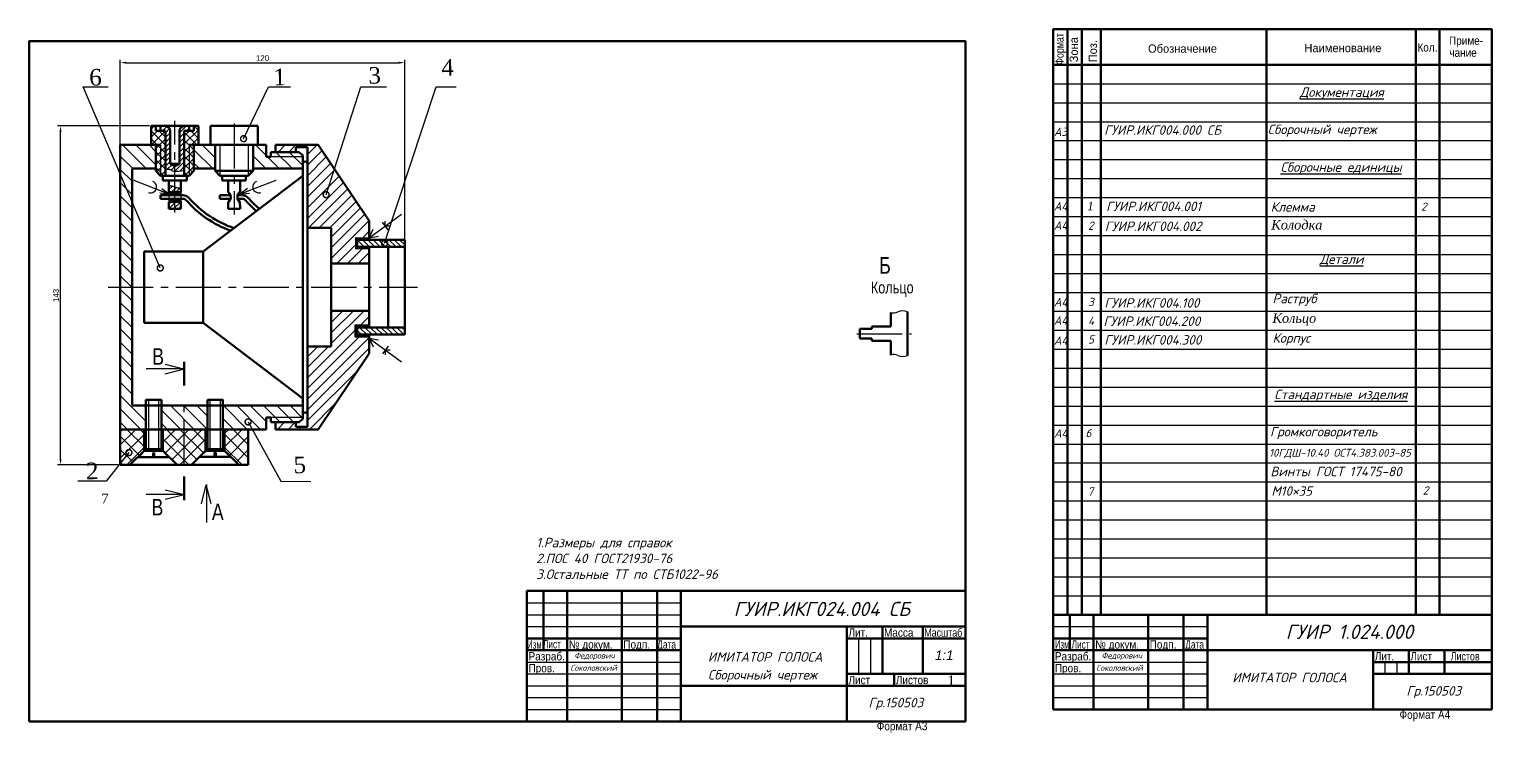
# Model space of a CAD drawing. Header units: millimetres. Extents: x 10 to 1047, y -33 to 635.
# Drawn here: x 430 to 1047, y 10 to 307 of the extents above; entities that cross this region are included whole.
import ezdxf

# ---------------------------------------------------------------- set-up
doc = ezdxf.new("R2010")
doc.units = ezdxf.units.MM
doc.linetypes.add('осевая2', pattern=[28.575, 19.05, -3.175, 3.175, -3.175])
doc.layers.add('4-текст', color=7, linetype='Continuous', true_color=0x00ad00)
doc.styles.add('стиль1', font='times.ttf')
doc.dimstyles.new('ISO-25', dxfattribs={"dimtxt": 2.5, "dimasz": 2.5, "dimexe": 1.25, "dimexo": 0.625, "dimtad": 1, "dimtxsty": 'Standard', "dimcen": 2.5, "dimadec": 0, "dimazin": 0, "dimtfac": 1, "dimtmove": 0, "dimatfit": 3, "dimfxl": 1, "dimarcsym": 0})
doc.dimstyles.get("Standard").update_dxf_attribs({"dimtxt": 5, "dimasz": 5, "dimexe": 2, "dimexo": 0, "dimgap": 1.5, "dimtad": 1, "dimdec": 0, "dimzin": 0, "dimtxsty": 'Standard', "dimcen": 5, "dimadec": 0, "dimazin": 0, "dimtfac": 1, "dimtdec": 0, "dimtofl": 0, "dimtmove": 0, "dimatfit": 3, "dimldrblk": 'DOTSMALL', "dimfxl": 1, "dimtolj": 1, "dimtzin": 0, "dimarcsym": 0})
pattern_1 = [(45, (418.6535, 8.4495), (-2.245064, 2.245064), [])]

# ---------------------------------------------------------------- blocks, each defined once
blk = doc.blocks.new('_DotSmall')
at = {"color": 0, "linetype": 'ByBlock', "const_width": 0.5}
blk.add_lwpolyline([(-0.0625, 0, 1), (0.0625, 0, 1)], format="xyb", close=True, dxfattribs=at)
blk = doc.blocks.new('_Open30')
at = {"color": 0, "linetype": 'ByBlock', "lineweight": -2}
for p, q in [((-1, 0.27), (0, 0)), ((0, 0), (-1, -0.27)), ((0, 0), (-1, 0))]:
    blk.add_line(p, q, dxfattribs=at)
blk = doc.blocks.new('*D10')
at = {"color": 0, "lineweight": -2, "transparency": 16777216}
for p, q in [((468.43, 198.63), (468.43, 293.95)), ((470.93, 292.7), (585.93, 292.7)), ((588.43, 198.63), (588.43, 293.95))]:
    blk.add_line(p, q, dxfattribs=at)
at = {"color": 0, "transparency": 16777216}
for points in [[(470.93, 293.12), (470.93, 292.29), (468.43, 292.7)], [(585.93, 293.12), (585.93, 292.29), (588.43, 292.7)]]:
    blk.add_solid(points, dxfattribs=at)
at = {"layer": 'Defpoints', "color": 0, "transparency": 16777216}
for p in [(588.43, 292.7), (468.43, 198), (588.43, 198)]:
    blk.add_point(p, dxfattribs=at)
at = {"color": 0, "transparency": 16777216, "insert": (528.43, 294.58), "char_height": 2.5, "attachment_point": 5}
blk.add_mtext('120', dxfattribs=at)
blk = doc.blocks.new('*D11')
at = {"color": 0, "lineweight": -2, "transparency": 16777216}
for p, q in [((480.8, 266), (441.95, 266)), ((443.2, 125.5), (443.2, 263.5)), ((467.8, 123), (441.95, 123))]:
    blk.add_line(p, q, dxfattribs=at)
at = {"color": 0, "transparency": 16777216}
for points in [[(442.78, 263.5), (443.62, 263.5), (443.2, 266)], [(442.78, 125.5), (443.62, 125.5), (443.2, 123)]]:
    blk.add_solid(points, dxfattribs=at)
at = {"layer": 'Defpoints', "color": 0, "transparency": 16777216}
for p in [(443.2, 266), (481.43, 266), (468.43, 123)]:
    blk.add_point(p, dxfattribs=at)
at = {"color": 0, "transparency": 16777216, "insert": (441.33, 194.5), "char_height": 2.5, "attachment_point": 5, "rotation": 90}
blk.add_mtext('143', dxfattribs=at)

msp = doc.modelspace()

# ---------------------------------------------------------------- hatches: boundary and pattern name
at = {"lineweight": -3}
h = msp.add_hatch(dxfattribs=at)
h.set_pattern_fill('ANSI37', scale=0.75, style=0)
h.set_pattern_definition([(45, (223.426, 10), (-1.683798, 1.683798), []), (135, (223.426, 10), (-1.683798, -1.683798), [])])
h.paths.add_polyline_path([(487.426, 264), (483.426, 264), (483.426, 266), (481.426, 266), (481.426, 258), (485.426, 258), (485.426, 245), (487.426, 245), (487.426, 250.019)])
h.paths.add_polyline_path([(501.426, 266), (499.426, 266), (499.426, 264), (495.426, 264), (495.426, 250.019), (495.426, 245), (497.426, 245), (497.426, 258), (501.426, 258)])
h.paths.add_polyline_path([(499.426, 258), (497.426, 258), (497.426, 245), (499.426, 247)], flags=16)
h.paths.add_polyline_path([(485.426, 258), (483.426, 258), (483.426, 247), (485.426, 245)])
h = msp.add_hatch(dxfattribs=at)
h.set_pattern_fill('ANSI31', scale=0.45, style=0)
h.set_pattern_definition([(45, (418.6535, 8.4495), (-1.010279, 1.010279), [])])
h.paths.add_polyline_path([(495.426, 264), (497.426, 264), (497.426, 266), (495.426, 266, 0.4142136), (493.426, 264), (493.426, 250), (491.426, 249), (491.426, 246.904, 0.1410985), (494.537, 247.31, -0.1141441), (495.426, 247.408), (495.426, 250.019)])
h.paths.add_polyline_path([(489.426, 264, 0.4142136), (487.426, 266), (485.426, 266), (485.426, 264), (487.426, 264), (487.426, 250.019), (487.426, 247.709, -0.1313833), (490.347, 247.179, 0.0492348), (491.426, 246.904), (491.426, 249), (489.426, 250)])
h = msp.add_hatch(dxfattribs=at)
h.set_pattern_fill('ANSI31', scale=1.25, angle=90, style=0)
h.set_pattern_definition([(135, (223.426, 10), (-2.80633, -2.80633), [])])
h.paths.add_polyline_path([(545.426, 142.5), (545.426, 143), (531.926, 143), (531.926, 141), (543.926, 141)], flags=17)
h.paths.add_polyline_path([(483.426, 258), (468.426, 258), (468.426, 198), (473.426, 198), (473.426, 247.541), (473.426, 248), (483.426, 248)])
h.paths.add_polyline_path([(508.426, 258), (499.426, 258), (499.426, 248), (508.426, 248)])
h.paths.add_polyline_path([(545.426, 251), (545.426, 253), (531.926, 253), (529.926, 253), (529.926, 258), (524.426, 258), (524.426, 248), (545.426, 248)])
h.paths.add_polyline_path([(543.926, 255), (531.926, 255), (531.926, 253), (545.426, 253), (545.426, 253.5)], flags=17)
h.paths.add_polyline_path([(511.746, 148), (511.746, 138), (529.926, 138), (529.926, 143), (531.926, 143), (545.426, 143), (545.426, 143.451), (545.426, 145), (545.426, 148)])
h.paths.add_polyline_path([(505.156, 138), (505.156, 148), (495.426, 148), (495.426, 138)])
h.paths.add_polyline_path([(479.191, 138), (479.191, 148), (473.426, 148), (473.426, 148.459), (473.426, 198), (468.426, 198), (468.426, 138)])
h.paths.add_polyline_path([(485.781, 148), (485.781, 138), (495.426, 138), (495.426, 148)])
h = msp.add_hatch(dxfattribs=at)
h.set_pattern_fill('ANSI31', style=0)
h.set_pattern_definition(pattern_1)
h.paths.add_polyline_path([(573.426, 214), (567.426, 214), (567.426, 219), (573.426, 219), (573.426, 226), (551.926, 258), (533.926, 258), (533.926, 255), (542.426, 255), (542.426, 257), (547.426, 257), (547.426, 251), (547.426, 250.805), (547.426, 223), (557.426, 223), (557.426, 208), (573.426, 208)])
h = msp.add_hatch(dxfattribs=at)
h.set_pattern_fill('ANSI31', scale=0.45, style=0)
h.set_pattern_definition([(45, (223.4261, 10), (-1.010279, 1.010279), [])])
edge = h.paths.add_edge_path()
edge.add_spline(control_points=[(493.926, 239.842), (493.715, 239.856), (493.351, 239.88), (492.771, 239.917), (492.127, 240.007), (491.678, 240.197), (491.426, 240.306)], knot_values=[2.7997176, 2.7997176, 2.7997176, 2.7997176, 3.4341529, 3.8946178, 4.5460184, 5.3661545, 5.3661545, 5.3661545, 5.3661545], degree=3, periodic=0)
edge.add_line((491.426, 240.306), (491.426, 238))
edge.add_line((491.426, 238), (493.926, 238))
edge.add_line((493.926, 238), (493.926, 239.842))
edge = h.paths.add_edge_path()
edge.add_spline(control_points=[(491.426, 240.306), (491.272, 240.373), (490.688, 240.63), (489.82, 240.851), (489.146, 240.694), (488.926, 240.633)], knot_values=[0.2266494, 0.2266494, 0.2266494, 0.2266494, 0.7290439, 2.1206136, 2.7997176, 2.7997176, 2.7997176, 2.7997176], degree=3, periodic=0)
edge.add_line((488.926, 240.633), (488.926, 238))
edge.add_line((488.926, 238), (491.426, 238))
edge.add_line((491.426, 238), (491.426, 240.306))
h.paths.add_polyline_path([(491.426, 234), (488.926, 234), (488.926, 231), (491.426, 231)])
h.paths.add_polyline_path([(493.922, 234), (491.426, 234), (491.426, 231), (493.926, 231)])
h = msp.add_hatch(color=256)
h.dxf.hatch_style = 1
edge = h.paths.add_edge_path()
edge.add_line((491.426, 238), (488.926, 238))
edge.add_ellipse((488.926, 236), major_axis=(-0.074, 2.002), ratio=0.5578222, start_angle=290.824701, end_angle=356.226265, ccw=False)
edge.add_line((489.944, 236.75), (491.426, 236.75))
edge.add_line((491.426, 236.75), (491.426, 238))
edge = h.paths.add_edge_path(flags=16)
edge.add_ellipse((488.926, 236), major_axis=(-0.074, 2.002), ratio=0.5578222, start_angle=290.824701, end_angle=356.226265)
edge.add_line((488.926, 238), (488.926, 237.401))
edge.add_line((488.926, 237.401), (489.242, 237.17))
edge.add_line((489.242, 237.17), (488.926, 237.204))
edge.add_line((488.926, 237.204), (488.926, 236.75))
edge.add_line((488.926, 236.75), (489.944, 236.75))
edge = h.paths.add_edge_path()
edge.add_ellipse((493.926, 236), major_axis=(0.074, 2.002), ratio=0.5578222, start_angle=3.773735, end_angle=69.175299, ccw=False)
edge.add_line((493.926, 238), (491.426, 238))
edge.add_line((491.426, 238), (491.426, 236.75))
edge.add_line((491.426, 236.75), (492.909, 236.75))
edge = h.paths.add_edge_path()
edge.add_ellipse((493.926, 236), major_axis=(0.074, 2.002), ratio=0.5578222, start_angle=3.773735, end_angle=69.175299)
edge.add_line((492.909, 236.75), (493.926, 236.75))
edge.add_line((493.926, 236.75), (493.926, 238))
edge = h.paths.add_edge_path()
edge.add_line((493.926, 235.25), (492.909, 235.25))
edge.add_ellipse((493.926, 236), major_axis=(-0.074, 2.002), ratio=0.5578226, start_angle=110.824675, end_angle=176.002353)
edge.add_ellipse((493.926, 236), major_axis=(-0.074, 2.002), ratio=0.5578226, start_angle=176.002353, end_angle=176.226191)
edge.add_line((493.926, 234), (493.926, 235.25))
h.paths.add_polyline_path([(493.926, 235.25), (492.909, 235.25), (491.426, 235.25), (491.426, 234), (493.926, 234)])
edge = h.paths.add_edge_path()
edge.add_line((491.426, 235.25), (489.944, 235.25))
edge.add_ellipse((488.926, 236), major_axis=(0.074, 2.002), ratio=0.5578226, start_angle=183.773809, end_angle=249.175325, ccw=False)
edge.add_line((488.926, 234), (491.426, 234))
edge.add_line((491.426, 234), (491.426, 235.25))
edge = h.paths.add_edge_path()
edge.add_ellipse((488.926, 236), major_axis=(0.074, 2.002), ratio=0.5578226, start_angle=183.773809, end_angle=249.175325)
edge.add_line((489.944, 235.25), (488.926, 235.25))
edge.add_line((488.926, 235.25), (488.926, 234))
h = msp.add_hatch(color=256)
h.dxf.hatch_style = 1
edge = h.paths.add_edge_path()
edge.add_line((493.926, 235.25), (492.909, 235.25))
edge.add_ellipse((493.926, 236), major_axis=(-0.074, 2.002), ratio=0.5578226, start_angle=110.824675, end_angle=176.002353)
edge.add_ellipse((493.926, 236), major_axis=(-0.074, 2.002), ratio=0.5578226, start_angle=176.002353, end_angle=176.226191)
edge.add_line((493.926, 234), (493.926, 235.25))
h = msp.add_hatch(color=256)
h.set_gradient(color2=(0, 0, 0), tint=1)
edge = h.paths.add_edge_path()
edge.add_line((513.926, 236.75), (514.944, 236.75))
edge.add_ellipse((513.926, 236), major_axis=(-0.074, 2.002), ratio=0.5578222, start_angle=290.818784, end_angle=356.226265)
edge.add_line((513.926, 238), (513.926, 236.75))
edge = h.paths.add_edge_path()
edge.add_ellipse((518.926, 236), major_axis=(0.074, 2.002), ratio=0.5578222, start_angle=3.773735, end_angle=69.185098)
edge.add_line((517.909, 236.75), (518.925, 236.75))
edge.add_line((518.925, 236.75), (518.926, 238))
edge = h.paths.add_edge_path()
edge.add_line((518.923, 235.25), (517.909, 235.25))
edge.add_ellipse((518.926, 236), major_axis=(-0.074, 2.002), ratio=0.5578226, start_angle=110.824675, end_angle=176.002353)
edge.add_line((518.922, 234), (518.923, 235.25))
edge = h.paths.add_edge_path()
edge.add_ellipse((513.926, 236), major_axis=(0.074, 2.002), ratio=0.5578226, start_angle=183.773809, end_angle=249.175325)
edge.add_line((514.944, 235.25), (513.926, 235.25))
edge.add_line((513.926, 235.25), (513.926, 234))
h = msp.add_hatch(color=256)
h.set_gradient(color2=(0, 0, 0), tint=1)
h.paths.add_polyline_path([(567.426, 218.992), (567.426, 213.992), (573.426, 213.992), (573.426, 214.992), (568.426, 214.992), (568.426, 217.993), (573.426, 217.993), (573.426, 218.492), (573.426, 218.992)])
h = msp.add_hatch(dxfattribs=at)
h.set_pattern_fill('ANSI31', scale=0.5, angle=90, style=0)
h.set_pattern_definition([(135, (418.6535, 8.4495), (-1.122532, -1.122532), [])])
h.paths.add_polyline_path([(568.426, 218), (568.426, 215), (573.426, 215), (588.426, 215), (588.426, 218)])
h.paths.add_polyline_path([(573.426, 181), (568.426, 181), (568.426, 178), (573.426, 178), (588.426, 178), (588.426, 181)])
h = msp.add_hatch(dxfattribs=at)
h.set_pattern_fill('ANSI31', style=0)
h.set_pattern_definition(pattern_1)
h.paths.add_polyline_path([(573.426, 177.02), (567.426, 177.02), (567.426, 182), (573.426, 182), (573.426, 188), (557.426, 188), (557.426, 173), (547.426, 173), (547.426, 139), (542.426, 139), (542.426, 141), (533.926, 141), (533.926, 138), (551.926, 138), (573.426, 170)])
h = msp.add_hatch(color=256)
h.set_gradient(color2=(0, 0, 0), tint=1)
h.paths.add_polyline_path([(567.426, 182.02), (567.426, 177.02), (573.426, 177.02), (573.426, 178.02), (568.426, 178.02), (568.426, 181.021), (573.426, 181.021), (573.426, 181.52), (573.426, 182.02)])
h = msp.add_hatch(dxfattribs=at)
h.set_pattern_fill('ANSI37', scale=1.25, style=0)
h.set_pattern_definition([(45, (223.264, 9.814), (-2.80633, 2.80633), []), (135, (223.264, 9.814), (-2.80633, -2.80633), [])])
h.paths.add_polyline_path([(478.426, 129.262), (478.426, 138), (468.426, 138), (468.426, 123), (472.426, 123)])
h.paths.add_polyline_path([(492.426, 123), (498.426, 123), (504.426, 129), (504.426, 138), (495.426, 138), (486.426, 138), (486.426, 129.262)])
h.paths.add_polyline_path([(522.426, 138), (512.426, 138), (512.426, 129), (518.426, 123), (522.426, 123)])
h = msp.add_hatch(color=256)
h.paths.add_polyline_path([(482.222, 128.138), (482.222, 126.282), (482.486, 126.282), (482.486, 128.138)])
h.paths.add_polyline_path([(482.486, 128.138), (482.486, 126.282), (482.749, 126.282), (482.749, 128.138)])
h = msp.add_hatch(color=256)
h.paths.add_polyline_path([(508.187, 128.217), (508.187, 126.361), (508.451, 126.361), (508.451, 128.217)])
h.paths.add_polyline_path([(508.451, 128.217), (508.451, 126.361), (508.714, 126.361), (508.714, 128.217)])

# ---------------------------------------------------------------- linework, layer by layer
at = {"color": 7, "linetype": 'Continuous'}
for p, q in [((862.1, 306.804), (862.1, 291.804)), ((882.1, 306.804), (952.1, 306.804)), ((1015.1, 306.804), (1025.1, 306.804)), ((862.1, 49.804), (927.1, 49.804)), ((862.1, 44.804), (927.1, 44.804)), ((997.1, 44.804), (997.1, 39.804)), ((862.1, 19.804), (1047.1, 19.804))]:
    msp.add_line(p, q, dxfattribs=at)
at = {"color": 7, "linetype": 'Continuous', "lineweight": 60}
for p, q in [((868.1, 306.804), (868.1, 59.804)), ((874.1, 59.804), (874.1, 306.804)), ((882.1, 306.804), (882.1, 59.804)), ((952.1, 306.804), (952.1, 59.804)), ((1015.1, 59.804), (1015.1, 306.804)), ((1025.1, 306.804), (1025.1, 59.804)), ((862.1, 291.804), (1047.1, 291.804)), ((1047.1, 59.804), (862.1, 59.804)), ((869.1, 59.804), (869.1, 44.804)), ((879.1, 19.804), (879.1, 59.804)), ((902.1, 59.804), (902.1, 19.804)), ((917.1, 19.804), (917.1, 59.804)), ((927.1, 59.804), (927.1, 19.804)), ((862.1, 49.804), (927.1, 49.804)), ((862.1, 44.804), (927.1, 44.804)), ((927.1, 44.804), (1047.1, 44.804)), ((997.1, 19.804), (997.1, 44.804)), ((1012.1, 44.804), (1012.1, 34.804)), ((1027.1, 34.804), (1027.1, 44.804)), ((997.1, 39.804), (1047.1, 39.804)), ((997.1, 34.804), (1047.1, 34.804)), ((997.1, 19.804), (1047.1, 19.804))]:
    msp.add_line(p, q, dxfattribs=at)
at = {"color": 7, "linetype": 'Continuous', "lineweight": -3}
for p, q in [((862.1, 283.804), (1047.1, 283.804)), ((862.1, 275.804), (1047.1, 275.804)), ((862.1, 267.804), (1047.1, 267.804)), ((862.1, 259.804), (1047.1, 259.804)), ((862.1, 251.804), (1047.1, 251.804)), ((862.1, 243.804), (1047.1, 243.804)), ((862.1, 235.804), (1047.1, 235.804)), ((862.1, 227.804), (1047.1, 227.804)), ((862.1, 219.804), (1047.1, 219.804)), ((862.1, 211.804), (1047.1, 211.804)), ((862.1, 203.804), (1047.1, 203.804)), ((862.1, 195.804), (1047.1, 195.804)), ((862.1, 187.804), (1047.1, 187.804)), ((862.1, 179.804), (1047.1, 179.804)), ((862.1, 171.804), (1047.1, 171.804)), ((862.1, 163.804), (1047.1, 163.804)), ((862.1, 155.804), (1047.1, 155.804)), ((862.1, 147.804), (1047.1, 147.804)), ((862.1, 139.804), (1047.1, 139.804)), ((862.1, 131.804), (1047.1, 131.804)), ((862.1, 123.804), (1047.1, 123.804)), ((862.1, 115.804), (1047.1, 115.804)), ((862.1, 107.804), (1047.1, 107.804)), ((862.1, 99.804), (1047.1, 99.804)), ((862.1, 91.804), (1047.1, 91.804)), ((862.1, 83.804), (1047.1, 83.804)), ((862.1, 75.804), (1047.1, 75.804)), ((862.1, 67.804), (1047.1, 67.804)), ((862.1, 54.804), (927.1, 54.804)), ((862.1, 39.804), (927.1, 39.804)), ((1002.1, 34.804), (1002.1, 39.804)), ((1007.1, 39.804), (1007.1, 34.804)), ((862.1, 34.804), (927.1, 34.804)), ((862.1, 29.804), (927.1, 29.804)), ((862.1, 24.804), (927.1, 24.804))]:
    msp.add_line(p, q, dxfattribs=at)
at = {"color": 7, "lineweight": 60}
for p, q in [((481.426, 266), (481.426, 258)), ((491.426, 266), (481.426, 266)), ((483.426, 266), (483.426, 264)), ((485.426, 266), (485.426, 264)), ((491.426, 266), (501.426, 266)), ((495.426, 266), (493.426, 266)), ((497.426, 266), (495.426, 266)), ((499.426, 266), (497.426, 266)), ((497.426, 266), (497.426, 264)), ((501.426, 266), (499.426, 266)), ((499.426, 266), (499.426, 264)), ((499.426, 266), (499.426, 264)), ((501.426, 266), (501.426, 258)), ((506.426, 266), (506.426, 258)), ((516.426, 266), (506.426, 266)), ((516.426, 266), (526.426, 266)), ((526.426, 266), (526.426, 258)), ((483.426, 264), (487.426, 264)), ((487.426, 264), (487.426, 250.019)), ((489.426, 264), (489.426, 250)), ((493.426, 264), (493.426, 250)), ((495.426, 264), (495.426, 250.019)), ((499.426, 264), (495.426, 264)), ((468.426, 198), (468.426, 258)), ((485.426, 258), (468.426, 258)), ((483.426, 247), (483.426, 258)), ((497.426, 258), (510.426, 258)), ((499.426, 247), (499.426, 258)), ((508.426, 247), (508.426, 258)), ((510.426, 258), (516.426, 258)), ((529.926, 258), (516.426, 258)), ((524.426, 247), (524.426, 258)), ((529.926, 253), (529.926, 258)), ((543.926, 255), (531.926, 255)), ((531.926, 255), (531.926, 253)), ((531.926, 255), (533.926, 255)), ((533.926, 255), (533.926, 258)), ((533.926, 258), (551.926, 258)), ((547.426, 257), (542.426, 257)), ((542.426, 257), (542.426, 255)), ((543.926, 255), (545.426, 253.5)), ((545.426, 253), (545.426, 253.5)), ((547.426, 198), (547.426, 257)), ((551.926, 258), (573.426, 226)), ((473.426, 248), (483.426, 248)), ((473.426, 198), (473.426, 247.541)), ((483.426, 247), (485.426, 245)), ((487.426, 250.019), (487.426, 245)), ((491.426, 250), (489.426, 250)), ((489.426, 250), (491.426, 249)), ((491.426, 250), (493.426, 250)), ((493.426, 250), (491.426, 249)), ((495.426, 250.019), (495.426, 245)), ((499.426, 247), (497.426, 245)), ((508.426, 248), (499.426, 248)), ((508.426, 247), (510.426, 245)), ((508.426, 247), (524.426, 247)), ((524.426, 247), (522.426, 245)), ((524.426, 248), (545.426, 248)), ((531.926, 253), (529.926, 253)), ((545.426, 251), (545.426, 253)), ((545.426, 248), (545.426, 251)), ((545.426, 244), (545.426, 248)), ((485.426, 245), (491.426, 245)), ((486.426, 243), (486.426, 245)), ((491.426, 243), (486.426, 243)), ((487.426, 243), (491.426, 243)), ((488.926, 243), (488.926, 238)), ((491.426, 243), (488.926, 243)), ((497.426, 245), (491.426, 245)), ((495.426, 243), (491.426, 243)), ((491.426, 243), (493.926, 243)), ((491.426, 243), (493.926, 243)), ((491.426, 243), (496.426, 243)), ((493.926, 243), (493.926, 238)), ((496.426, 243), (496.426, 245)), ((503.426, 213), (545.426, 245)), ((510.426, 245), (516.426, 245)), ((511.426, 243), (511.426, 245)), ((516.426, 243), (511.426, 243)), ((513.926, 243), (513.926, 238)), ((516.426, 243), (513.926, 243)), ((522.426, 245), (516.426, 245)), ((516.426, 243), (521.426, 243)), ((516.426, 243), (518.926, 243)), ((516.426, 243), (518.926, 243)), ((518.926, 243), (518.926, 238)), ((521.426, 243), (521.426, 245)), ((545.426, 198), (545.426, 244)), ((545.426, 198), (545.426, 244)), ((545.426, 198), (545.426, 243.541)), ((485.426, 236.75), (494.844, 236.75)), ((485.426, 236.75), (485.426, 235.25)), ((485.426, 235.25), (494.81, 235.25)), ((488.926, 238), (491.426, 238)), ((493.926, 238), (491.426, 238)), ((510.426, 236.75), (514.944, 236.75)), ((510.426, 236.75), (510.426, 235.25)), ((510.426, 235.25), (514.944, 235.25)), ((517.909, 236.75), (519.844, 236.75)), ((517.909, 235.25), (519.81, 235.25)), ((488.926, 234), (491.426, 234)), ((488.926, 234), (488.926, 231)), ((488.926, 231), (491.426, 231)), ((493.926, 234), (491.426, 234)), ((493.926, 231), (491.426, 231)), ((493.922, 234), (493.926, 231)), ((513.926, 234), (513.926, 231)), ((513.926, 231), (516.426, 231)), ((518.926, 231), (516.426, 231)), ((518.922, 234), (518.926, 231)), ((557.426, 223), (547.426, 223)), ((557.426, 198), (557.426, 223)), ((557.426, 198), (557.426, 223)), ((573.426, 226), (573.426, 218)), ((568.426, 218), (568.426, 215)), ((568.426, 218), (588.426, 218)), ((588.426, 215), (588.426, 218)), ((478.426, 198), (478.426, 213)), ((503.426, 213), (478.426, 213)), ((503.426, 198), (503.426, 213)), ((568.426, 215), (588.426, 215)), ((573.426, 198), (573.426, 215)), ((581.426, 198), (581.426, 215)), ((588.426, 198), (588.426, 215)), ((588.426, 198), (588.426, 215)), ((557.426, 198), (557.426, 208)), ((557.426, 208), (573.426, 208)), ((468.426, 198), (468.426, 138)), ((473.426, 198), (473.426, 148.459)), ((478.426, 198), (478.426, 183)), ((503.426, 198), (503.426, 183)), ((545.426, 198), (545.426, 152)), ((547.426, 198), (547.426, 145.195)), ((557.426, 198), (557.426, 173)), ((573.426, 198), (573.426, 181)), ((581.426, 198), (581.426, 181)), ((588.426, 198), (588.426, 181)), ((573.426, 188), (557.426, 188)), ((793.567, 181.361), (793.567, 187.361)), ((800.567, 187.538), (800.567, 178.361)), ((503.426, 183), (478.426, 183)), ((503.426, 183), (545.426, 151)), ((568.426, 181), (588.426, 181)), ((568.426, 178), (568.426, 181)), ((568.426, 178), (568.426, 181)), ((588.426, 181), (588.426, 178)), ((780.533, 178.361), (780.533, 180.361)), ((780.533, 178.361), (780.533, 180.361)), ((780.533, 180.361), (785.533, 180.361)), ((785.533, 180.361), (785.533, 181.361)), ((785.567, 181.361), (793.567, 181.361)), ((557.426, 173), (547.426, 173)), ((547.426, 173), (547.426, 139)), ((588.426, 178), (568.426, 178)), ((573.426, 178), (568.426, 178)), ((573.426, 170), (573.426, 178)), ((780.533, 178.361), (780.533, 176.361)), ((780.533, 178.361), (780.533, 176.361)), ((780.533, 176.361), (785.533, 176.361)), ((785.533, 176.361), (785.533, 175.361)), ((785.567, 175.361), (793.567, 175.361)), ((793.567, 175.361), (793.567, 169.361)), ((800.567, 169.183), (800.567, 178.361)), ((551.926, 138), (573.426, 170)), ((545.426, 152.459), (545.426, 148.459)), ((545.426, 148), (545.426, 148.459)), ((545.426, 148), (473.426, 148)), ((529.926, 143), (529.926, 138)), ((529.926, 143), (531.926, 143)), ((531.926, 141), (531.926, 143)), ((543.926, 141), (545.426, 142.5)), ((545.426, 148), (545.426, 145)), ((545.426, 145), (545.426, 143)), ((545.426, 143.451), (545.426, 142.5)), ((468.426, 138), (468.426, 123)), ((468.426, 138), (529.926, 138)), ((478.426, 138), (478.426, 129)), ((486.426, 138), (486.426, 129)), ((504.426, 138), (504.426, 129)), ((512.426, 138), (512.426, 129)), ((522.426, 123), (522.426, 138)), ((543.926, 141), (531.926, 141)), ((542.426, 141), (533.926, 141)), ((533.926, 141), (533.926, 138)), ((533.926, 138), (551.926, 138)), ((542.426, 139), (542.426, 141)), ((542.426, 139), (542.426, 141)), ((547.426, 139), (542.426, 139)), ((501.874, 126.361), (505.156, 129.656)), ((505.156, 129.656), (511.746, 129.656)), ((515.027, 126.361), (511.746, 129.656)), ((472.426, 123), (478.426, 129)), ((475.909, 126.282), (479.191, 129.577)), ((482.486, 126.282), (475.909, 126.282)), ((478.426, 129), (486.426, 129)), ((479.191, 129.577), (485.781, 129.577)), ((489.062, 126.282), (482.486, 126.282)), ((489.062, 126.282), (485.781, 129.577)), ((492.426, 123), (486.426, 129)), ((498.426, 123), (504.426, 129)), ((508.451, 126.361), (501.874, 126.361)), ((512.426, 129), (504.426, 129)), ((515.027, 126.361), (508.451, 126.361)), ((518.426, 123), (512.426, 129)), ((522.426, 123), (468.426, 123))]:
    msp.add_line(p, q, dxfattribs=at)
at = {"color": 7, "linetype": 'осевая2', "lineweight": -3}
for p, q in [((491.426, 229.554), (491.426, 268.16)), ((516.426, 267.043), (516.426, 228.632)), ((463.283, 198), (593.793, 198)), ((779.217, 178.361), (802.235, 178.361)), ((495.426, 123), (495.426, 150.693))]:
    msp.add_line(p, q, dxfattribs=at)
at = {"color": 7, "lineweight": -3}
for p, q in [((485.426, 258), (485.426, 245)), ((497.426, 258), (497.426, 245)), ((510.426, 258), (510.426, 245)), ((522.426, 258), (522.426, 245)), ((545.426, 253), (531.926, 253)), ((495.388, 163.492), (479.388, 163.492)), ((495.388, 163.492), (487.388, 163.492)), ((487.388, 161.492), (495.438, 163.485)), ((487.393, 165.472), (495.438, 163.459)), ((545.426, 143), (531.926, 143)), ((487.322, 112.514), (495.322, 110.514)), ((502.691, 106.571), (504.691, 114.571)), ((506.691, 106.571), (504.691, 114.571)), ((504.853, 114.757), (504.853, 98.757)), ((495.322, 110.514), (479.322, 110.514)), ((495.322, 110.514), (487.322, 110.514)), ((487.322, 108.514), (495.322, 110.514))]:
    msp.add_line(p, q, dxfattribs=at)
at = {"color": 7}
for p, q in [((473.426, 247.541), (473.426, 248)), ((545.426, 244), (545.426, 248)), ((545.426, 243.541), (545.426, 247.541)), ((478.426, 198), (478.426, 213)), ((573.426, 208), (573.426, 215)), ((557.426, 188), (557.426, 173)), ((557.426, 188), (557.426, 173)), ((573.426, 178), (573.426, 170)), ((551.926, 138), (573.426, 170)), ((473.426, 148), (473.426, 148.459)), ((482.426, 148), (480.926, 148)), ((547.426, 145), (547.426, 139)), ((533.926, 141), (533.926, 138)), ((533.926, 138), (551.926, 138)), ((547.426, 139), (542.426, 139)), ((482.426, 123), (473.426, 123)), ((486.426, 123), (492.426, 123)), ((504.426, 123), (498.426, 123)), ((508.426, 123), (517.426, 123))]:
    msp.add_line(p, q, dxfattribs=at)
for p, q in [((488.926, 238), (488.926, 234)), ((493.926, 238), (493.926, 234)), ((573.438, 218.855), (575.164, 222.464)), ((581.413, 222.233), (579.045, 225.457)), ((580.229, 223.845), (580.229, 225.845)), ((580.229, 223.845), (582.229, 223.845)), ((573.426, 218), (573.426, 218.5)), ((573.438, 218.855), (577.377, 219.553)), ((573.426, 182), (567.426, 182)), ((567.426, 182), (567.426, 177.02)), ((573.426, 181), (573.426, 182)), ((567.426, 177.02), (573.426, 177.02)), ((573.438, 176.472), (575.164, 172.863)), ((573.438, 176.472), (577.377, 175.774)), ((581.413, 173.094), (579.045, 169.87)), ((580.229, 171.482), (580.229, 169.482)), ((580.229, 171.482), (582.229, 171.482)), ((775, 54.804), (775, 49.804))]:
    msp.add_line(p, q)
at = {"lineweight": 60}
for p, q in [((573.422, 218.001), (568.422, 218.001)), ((568.426, 218), (568.426, 215)), ((568.426, 215), (573.426, 215)), ((479.191, 150.5), (479.191, 129.577)), ((479.191, 150.5), (485.781, 150.5)), ((485.781, 129.577), (485.781, 150.5)), ((505.156, 150.5), (505.156, 129.656)), ((505.167, 150.5), (511.757, 150.5)), ((511.746, 129.656), (511.746, 150.5)), ((482.749, 128.138), (482.222, 128.138)), ((482.222, 128.138), (482.222, 126.282)), ((482.749, 128.138), (482.749, 126.282)), ((508.714, 128.217), (508.187, 128.217)), ((508.187, 128.217), (508.187, 126.361)), ((508.714, 128.217), (508.714, 126.361)), ((825, 69.804), (640, 69.804)), ((640, 14.804), (640, 69.804)), ((647, 69.804), (647, 44.804)), ((657, 14.804), (657, 69.804)), ((680, 69.804), (680, 14.804)), ((695, 14.804), (695, 69.804)), ((705, 69.804), (705, 14.804)), ((640, 49.804), (705, 49.804)), ((705, 54.804), (825, 54.804)), ((775, 14.804), (775, 54.804)), ((775, 49.804), (825, 49.804)), ((790, 54.804), (790, 34.804)), ((807, 34.804), (807, 54.804)), ((640, 44.804), (705, 44.804)), ((775, 34.804), (825, 34.804)), ((795, 29.804), (795, 34.804)), ((705, 29.804), (825, 29.804))]:
    msp.add_line(p, q, dxfattribs=at)
at = {"color": 7, "lineweight": 100}
for p, q in [((495.386, 166.485), (495.386, 156.485)), ((495.339, 108.09), (495.339, 118.09))]:
    msp.add_line(p, q, dxfattribs=at)
at = {"lineweight": -3}
for p, q in [((480.289, 150.5), (480.289, 129.577)), ((484.682, 129.577), (484.682, 150.5)), ((506.254, 150.5), (506.254, 129.656)), ((510.647, 129.656), (510.647, 150.5)), ((640, 64.804), (705, 64.804)), ((640, 59.804), (705, 59.804)), ((640, 54.804), (705, 54.804)), ((780, 34.804), (780, 49.804)), ((785, 49.804), (785, 34.804)), ((640, 39.804), (705, 39.804)), ((640, 34.804), (705, 34.804)), ((640, 29.804), (705, 29.804)), ((640, 24.804), (705, 24.804)), ((640, 19.804), (705, 19.804))]:
    msp.add_line(p, q, dxfattribs=at)
at = {"color": 7, "linetype": 'Continuous', "lineweight": 60}
msp.add_lwpolyline([(862.1, 19.804), (1047.1, 19.804), (1047.1, 306.804), (862.1, 306.804)], close=True, dxfattribs=at)
at = {"lineweight": 60}
msp.add_lwpolyline([(430, 14.804), (825, 14.804), (825, 301.804), (430, 301.804)], close=True, dxfattribs=at)
at = {"linetype": 'ByBlock'}
for points in [[(488.589, 237.422), (473.823, 243.117)], [(519.447, 237.449), (534.214, 243.143)]]:
    msp.add_lwpolyline(points, dxfattribs=at)
at = {"linetype": 'ByBlock', "lineweight": -2}
for points in [[(573.438, 218.855), (587.02, 228.835)], [(573.438, 176.472), (587.02, 166.492)]]:
    msp.add_lwpolyline(points, dxfattribs=at)
at = {"color": 7, "lineweight": 60}
for centre, radius, start, end in [((487.426, 264), 2, 0, 90), ((495.426, 264), 2, 90, 180), ((546.426, 250.005), 1, 0, 180), ((494.758, 233.023), 2.227, 45.526775, 88.677403), ((494.758, 233.023), 3.727, 45.526775, 88.677403), ((530.301, 264.174), 45.041, 221.020591, 250.133164), ((530.331, 264.236), 43.609, 220.900494, 251.404168), ((519.758, 233.023), 2.227, 45.526775, 88.677403), ((519.758, 233.023), 3.727, 45.526775, 88.677403), ((555.301, 264.174), 45.041, 221.020591, 229.177501), ((555.331, 264.236), 43.609, 220.900494, 229.614432), ((546.426, 145.995), 1, 180, 360)]:
    msp.add_arc(centre, radius, start, end, dxfattribs=at)
for centre, start, end in [((481.206, 240.269), 248.873792, 69.085134), ((526.831, 240.296), 110.914866, 291.126208)]:
    msp.add_arc(centre, 2.5, start, end)
at = {"color": 7, "lineweight": 25}
for centre, radius, start, end in [((794.774, 191.382), 4.199, 253.284899, 293.72245), ((798.515, 183.079), 4.909, 65.293949, 114.706051), ((794.774, 165.339), 4.199, 66.27755, 106.715101), ((798.515, 173.643), 4.909, 245.293949, 294.706051)]:
    msp.add_arc(centre, radius, start, end, dxfattribs=at)
at = {"color": 7, "lineweight": 60, "extrusion": (0, 0, -1)}
for centre, major_axis, ratio, start_param, end_param in [((488.926, 236), (-0.074, 2.002), 0.5578222, 0.0658641, 1.2073367), ((488.926, 236), (0.074, 2.002), 0.5578226, 1.9342555, 3.0757273), ((513.926, 236), (-0.074, 2.002), 0.5578222, 0.0658641, 1.5913178), ((513.926, 236), (0.074, 2.002), 0.5578226, 1.5502744, 3.0757273)]:
    msp.add_ellipse(centre, major_axis=major_axis, ratio=ratio, start_param=start_param, end_param=end_param, dxfattribs=at)
at = {"color": 7, "lineweight": 60}
for centre, major_axis, ratio, start_param, end_param in [((493.926, 236), (0.074, 2.002), 0.5578222, 0.0658641, 1.2073367), ((493.926, 236), (-0.074, 2.002), 0.5578226, 1.9342555, 3.0757273), ((518.926, 236), (0.074, 2.002), 0.5578222, 0.0658641, 1.5913178), ((518.926, 236), (-0.074, 2.002), 0.5578226, 1.5502744, 3.0757273)]:
    msp.add_ellipse(centre, major_axis=major_axis, ratio=ratio, start_param=start_param, end_param=end_param, dxfattribs=at)
at = {"color": 7, "lineweight": -3}
for points in [[(487.291, 247.677), (488.594, 247.781), (489.602, 247.625), (490.054, 247.191), (490.818, 246.913), (491.86, 246.879), (493.615, 247), (494.745, 247.174), (495.509, 247.156)], [(488.706, 240.57), (489.591, 240.761), (490.958, 240.503), (492.191, 240.023), (492.834, 239.918), (493.293, 239.884), (494.117, 239.829)]]:
    msp.add_spline(points, degree=3, dxfattribs=at)
msp.add_solid([(572.561, 177.084), (572.434, 177.215), (572.597, 177.133)])

# ---------------------------------------------------------------- block references
at = {"lineweight": -2, "yscale": 4, "zscale": 4}
for p, xscale, rotation in [((489.242, 237.17), 4, 338.9116694524841), ((518.794, 237.197), -4, 21.08833054751594)]:
    msp.add_blockref('_Open30', p, dxfattribs=dict(at, xscale=xscale, rotation=rotation))

# ---------------------------------------------------------------- texts
at = {"color": 7, "linetype": 'Continuous', "width": 0.8}
msp.add_text('Формат', height=3.5, rotation=90, dxfattribs=at).set_placement((866.481, 291.804))
at = {"color": 7, "linetype": 'Continuous'}
for s, p in [('Зона', (872.481, 292.846)), ('Поз.', (880.481, 292.846))]:
    msp.add_text(s, height=3.5, rotation=90, dxfattribs=at).set_placement(p)
for s, width, p in [('Приме-', 0.9, (1029.081, 300.242)), ('Кол.', 0.9, (1015.772, 297.395)), ('чание', 0.9, (1029.212, 295.18)), ('Изм.', 0.7, (862.772, 45.506)), ('Разраб.', 0.9, (862.772, 40.506)), ('Лист', 0.75, (869.772, 45.506)), ('№ докум.', 0.9, (879.772, 45.506)), ('Подп.', 0.9, (902.772, 45.506)), ('Дата', 0.75, (917.772, 45.506)), ('Лит.', 0.9, (997.772, 40.506)), ('Лист', 0.9, (1012.772, 40.506)), ('Листов', 0.8, (1029.772, 40.506)), ('Пров.', 0.9, (862.772, 35.506)), ('Формат А4', 0.9, (1008.173, 15.882))]:
    msp.add_text(s, height=3.5, dxfattribs=dict(at, width=width)).set_placement(p)
for s, p in [('Обозначение', (902.065, 296.899)), ('Наименование', (968.048, 297.135))]:
    msp.add_text(s, height=3.5, dxfattribs=at).set_placement(p)
at = {"style": 'стиль1'}
for s, p in [('6', (455.357, 283.008)), ('1', (533.037, 283.148)), ('3', (573.174, 283.823)), ('4', (603.917, 287.149)), ('2', (453.983, 116.927)), ('5', (541.575, 119.462))]:
    msp.add_text(s, height=7, rotation=1, dxfattribs=at).set_placement(p)
at = {"color": 7, "lineweight": -3, "width": 0.8}
for s, height, p in [('Б', 7, (788.619, 203.685)), ('Кольцо', 5, (785.119, 195.352)), ('В', 7, (481.886, 165.242)), ('В', 7, (481.571, 101.677)), ('А', 7, (507.042, 99.688))]:
    msp.add_text(s, height=height, dxfattribs=at).set_placement(p)
at = {"style": 'стиль1'}
msp.add_text('7', height=4, dxfattribs=at).set_placement((460.435, 106.83))
at = {"lineweight": -3, "width": 0.9}
msp.add_text('Формат А3', height=3.5, dxfattribs=at).set_placement((787.603, 11.05))
at = {"style": 'стиль1'}
for s, width, gutter_width, heights, insert, char_height, attachment_point in [('\\pxqc;{\\fISOCPEUR|b0|i1|c204|p34;\\LДокументация}', 63, 20, [0], (952.328, 282.274), 4, 1), ('{\\fISOCPEUR|b0|i1|c204|p34;ГУИР.ИКГ004.000 СБ}', 70, 20, [6.713], (883.564, 266.266), 4, 1), ('\\pxqj;{\\fISOCPEUR|b0|i1|c204|p34;Сборочный чертеж}', 63, 20, [0], (952.583, 266.568), 4, 1), ('\\pxqc;{\\fISOCPEUR|b0|i1|c204|p34;\\LСборочные единицы}', 63, 20, [0], (952.034, 250.636), 4, 1), ('{\\fTimes New Roman|b0|i1|c204|p18;1}', 6, 20, [0], (876.465, 233.964), 3.5, 1), ('{\\fISOCPEUR|b0|i1|c204|p34;ГУИР.ИКГ004.001}', 70, 20, [0], (884.367, 234.084), 4, 1), ('{\\fISOCPEUR|b0|i1|c204|p34;Клемма}', 63, 20, [0], (953.814, 233.845), 4, 1), ('{\\fISOCPEUR|b0|i1|c204|p34;2}', 6, 20, [0], (1017.255, 233.708), 3.5, 1), ('{\\fISOCPEUR|b0|i1|c204|p34;2}', 6, 20, [0], (876.727, 225.676), 3.5, 1), ('{\\fISOCPEUR|b0|i1|c204|p34;ГУИР.ИКГ004.002 }', 70, 20, [0], (883.816, 225.676), 4, 1), ('{\\fTimes New Roman|b0|i1|c204|p18;Колодка}', 63, 20, [0], (954.064, 226.309), 4, 1), ('\\pxqc;{\\fISOCPEUR|b0|i1|c204|p34;\\LДетали}', 63, 20, [0], (952.256, 211.804), 4, 1), ('{\\fISOCPEUR|b0|i1|c204|p34;3}', 6, 20, [0], (876.727, 193.492), 3.5, 1), ('{\\fISOCPEUR|b0|i1|c204|p34;ГУИР.ИКГ004.100 }', 70, 20, [0], (883.633, 193.344), 4, 1), ('{\\fISOCPEUR|b0|i1|c204|p34;Раструб}', 63, 20, [0], (954.566, 195.197), 4, 1), ('{\\fISOCPEUR|b0|i1|c204|p34;4}', 6, 20, [0], (876.727, 185.516), 3.5, 1), ('{\\fISOCPEUR|b0|i1|c204|p34;ГУИР.ИКГ004.200 }', 70, 20, [0], (883.265, 185.636), 4, 1), ('{\\fTimes New Roman|b0|i1|c204|p18;Кольцо}', 63, 20, [0], (954.566, 186.93), 4, 1), ('{\\fISOCPEUR|b0|i1|c204|p34;5}', 6, 20, [0], (876.727, 177.696), 3.5, 1), ('{\\fISOCPEUR|b0|i1|c204|p34;ГУИР.ИКГ004.300 }', 70, 20, [0], (883.633, 177.745), 4, 1), ('{\\fISOCPEUR|b0|i1|c204|p34;Корпус}', 63, 35, [0], (954.6, 178.535), 4, 1), ('\\pxqc;{\\fISOCPEUR|b0|i1|c204|p34;\\LСтандартные изделия}', 63, 20, [0], (951.94, 154.739), 4, 1), ('{\\fISOCPEUR|b0|i1|c204|p34;6}', 6, 20, [0], (875.656, 138.18), 3.5, 1), ('{\\fISOCPEUR|b0|i1|c204|p34;Громкоговоритель}', 63, 35, [0], (953.529, 139.019), 4, 1), ('{\\fISOCPEUR|b0|i1|c204|p34;10ГДШ-10.40 ОСТ4.383.003-85}', 63, 35, [0], (953.151, 129.773), 3.3, 1), ('{\\fISOCPEUR|b0|i1|c204|p34;Винты ГОСТ 17475-80}', 63, 35, [0], (953.712, 122.22), 4, 1), ('{\\fISOCPEUR|b0|i1|c204|p34;7}', 6, 20, [0], (876.53, 113.549), 3.5, 1), ('{\\fISOCPEUR|b0|i1|c204|p34;М10×35}', 63, 20, [0], (954.116, 113.98), 4, 1), ('{\\fISOCPEUR|b0|i1|c204|p34;2}', 6, 20, [0], (1017.998, 113.98), 3.5, 1), ('\\pxi-3,l4,t4;{\\fISOCPEUR|b0|i1|c204|p34;1.Размеры для справок\\P2.ПОС 40 ГОСТ21930-76\\P3.Остальные ТТ по СТБ1022-96}', 185, 35, [0], (639.931, 92.229), 4, 1), ('{\\fISOCPEUR|b1|i1|c204|p34;ГУИР.ИКГ024.004 СБ}', 119.72285, 20, [14.247], (764.409, 65.208), 6, 2), ('{\\fISOCPEUR|b1|i1|c204|p34;ГУИР 1.024.000 }', 119.72285, 20, [14.247], (987.047, 55.566), 6, 2), ('{\\fISOCPEUR|b1|i1|c204|p34;ИМИТАТОР ГОЛОСА}', 70, 20, [0], (740.511, 44.006), 4, 2), ('{\\fArial|b0|i1|c204|p34;1:1}', 18, 20, [7.968], (812.203, 44.714), 4, 1), ('{\\fISOCPEUR|b0|i1|c204|p34;Соколовский}', 23, 20, [0], (658.344, 38.643), 2.5, 1), ('{\\fISOCPEUR|b0|i1|c204|p34;Соколовский}', 23, 20, [0], (880.237, 38.631), 2.5, 1), ('\\pxqc;{\\fISOCPEUR|b0|i1|c204|p34;Сборочный чертеж}', 57.34694, 20, [8.901], (710.668, 36.44), 4, 1), ('1', 6.30763, 20, [0], (817.459, 34.13), 4, 1), ('{\\fISOCPEUR|b1|i1|c204|p34;ИМИТАТОР ГОЛОСА}', 70, 20, [0], (961.792, 35.301), 4, 2), ('{\\fISOCPEUR|b0|i1|c204|p34;Гр.150503}', 50, 20, [27.215], (784.12, 24.733), 4, 1), ('{\\fISOCPEUR|b0|i1|c204|p34;Гр.150503}', 50, 20, [27.215], (1011.093, 29.663), 4, 1)]:
    msp.add_mtext_dynamic_manual_height_columns(s, width=width, gutter_width=gutter_width, heights=heights, dxfattribs=dict(at, insert=insert, char_height=char_height, attachment_point=attachment_point))
at = {"char_height": 3.5, "width": 6.40144, "attachment_point": 1, "style": 'стиль1'}
for s, insert in [('{\\fISOCPEUR|b0|i1|c204|p34;А3}', (862.366, 265.293)), ('{\\fISOCPEUR|b0|i1|c204|p34;А4}', (862.366, 233.895)), ('{\\fISOCPEUR|b0|i1|c204|p34;А4}', (862.366, 225.776)), ('{\\fISOCPEUR|b0|i1|c204|p34;А4}', (862.366, 193.447)), ('{\\fISOCPEUR|b0|i1|c204|p34;А4}', (862.366, 185.69)), ('{\\fISOCPEUR|b0|i1|c204|p34;А4}', (862.366, 177.194)), ('{\\fISOCPEUR|b0|i1|c204|p34;А4}', (862.428, 138.099))]:
    msp.add_mtext(s, dxfattribs=dict(at, insert=insert))
at = {"char_height": 2.5, "attachment_point": 1}
for insert in [(659.956, 43.788), (882.453, 43.808)]:
    msp.add_mtext_dynamic_manual_height_columns('{\\fISOCPEUR|b0|i1|c204|p34;Федорович}', width=19.9584, gutter_width=20, heights=[0], dxfattribs=dict(at, insert=insert))
at = {"layer": '4-текст', "lineweight": -3}
for s, width, p in [('Лит.', 0.9, (775.671, 50.506)), ('Масса', 0.9, (790.671, 50.506)), ('Масштаб', 0.8, (807.671, 50.506)), ('Изм.', 0.7, (640.109, 45.464)), ('Разраб.', 0.9, (640.671, 40.506)), ('Лист', 0.75, (646.715, 45.583)), ('№ докум.', 0.9, (657.671, 45.506)), ('Подп.', 0.9, (680.671, 45.506)), ('Дата', 0.75, (695, 45.506)), ('Пров.', 0.9, (640.671, 35.506)), ('Лист', 0.9, (775.671, 30.506)), ('Листов', 0.9, (795.671, 30.506))]:
    msp.add_text(s, height=3.5, dxfattribs=dict(at, width=width)).set_placement(p)

# ---------------------------------------------------------------- dimensions: what is measured, and where the dimension line sits
dim = msp.add_linear_dim(base=(588.426, 292.704), p1=(468.426, 198), p2=(588.426, 198), dimstyle='ISO-25')
dim.commit()
dim.dimension.update_dxf_attribs({"geometry": '*D10', "text_midpoint": (528.426, 294.579)})
dim = msp.add_linear_dim(base=(443.201, 266), p1=(468.426, 123), p2=(481.426, 266), angle=90, dimstyle='ISO-25')
dim.commit()
dim.dimension.update_dxf_attribs({"geometry": '*D11', "text_midpoint": (441.326, 194.5)})

# ---------------------------------------------------------------- leaders
at = {"color": 7, "lineweight": -3}
for points in [[(485.293, 206.081), (452.796, 282.56), (463.337, 282.56)], [(520.424, 260.628), (530.917, 282.56), (540.2, 282.56)], [(555.271, 237.007), (569.877, 282.56), (580.708, 282.56)], [(579.953, 216.495), (601.695, 282.56), (610.076, 282.56)], [(522.34, 141.152), (536.135, 116.127), (548.76, 116.047)], [(472.081, 128.211), (462.427, 116.127), (450.499, 116.127)]]:
    msp.add_leader(points, dimstyle='Standard', override={"dimgap": 1.5, "dimtad": 0}, dxfattribs=at)

doc.saveas('drawing.dxf')
